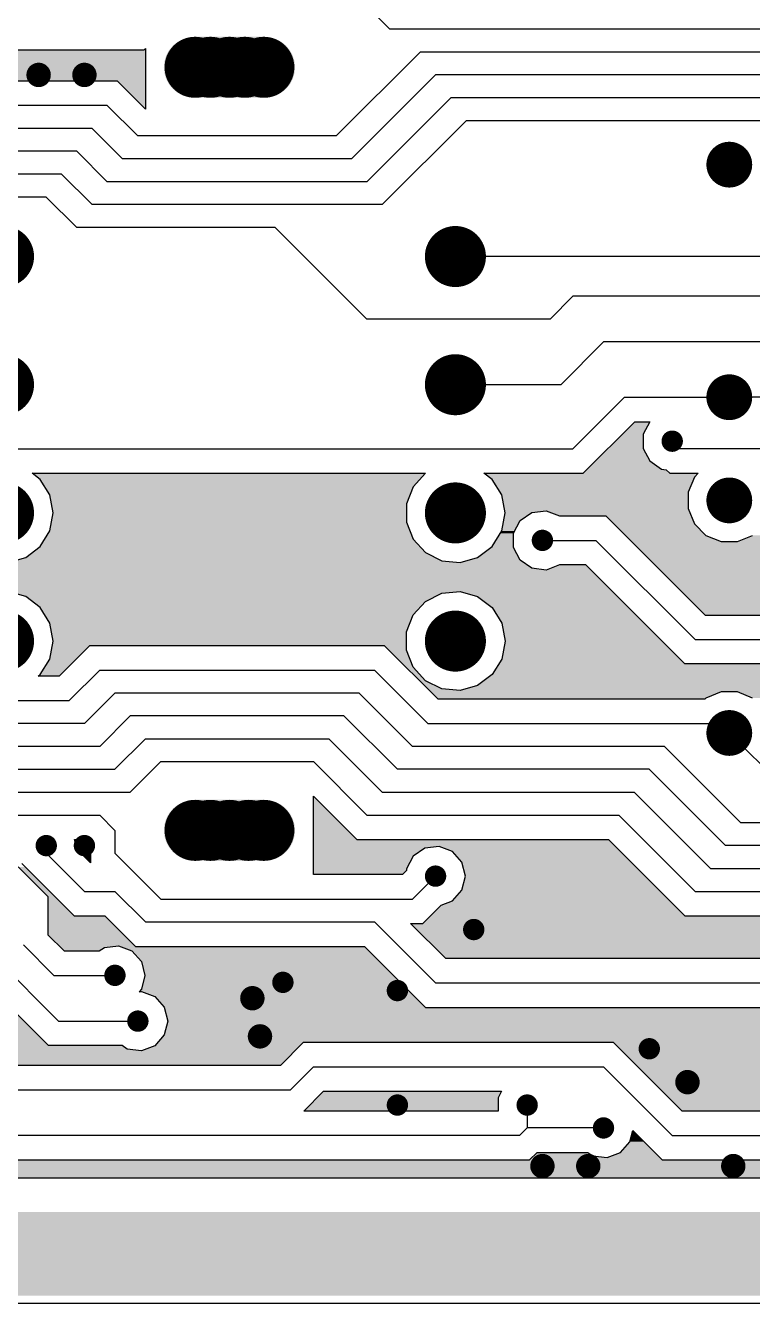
# Model space of a CAD drawing. Extents: x 295 to 953, y 10 to 290.
# Drawn here: x 559.2 to 598.5, y 85 to 154.1 of the extents above; entities that cross this region are included whole.
import ezdxf

# ---------------------------------------------------------------- set-up
doc = ezdxf.new("R2010")
doc.units = 0
doc.header["$LTSCALE"] = 5
doc.header["$MEASUREMENT"] = 0
doc.layers.get('0').update_dxf_attribs({"linetype": 'CONTINUOUS', "lineweight": 25})
doc.layers.add('19_SOLD_GBR', color=4, linetype='CONTINUOUS')

msp = doc.modelspace()

# ---------------------------------------------------------------- linework, layer by layer
at = {"color": 7}
for points, const_width in [([(569.209, 151.825, -1), (567.559, 151.825, -1)], 1.65), ([(570.034, 151.825, -1), (568.384, 151.825, -1)], 1.65), ([(571.065, 151.825, -1), (569.415, 151.825, -1)], 1.65), ([(571.89, 151.825, -1), (570.24, 151.825, -1)], 1.65), ([(572.921, 151.825, -1), (571.271, 151.825, -1)], 1.65), ([(560.258, 151.413, -1), (559.598, 151.413, -1)], 0.66), ([(562.733, 151.413, -1), (562.073, 151.413, -1)], 0.66), ([(597.869, 146.562, -1), (596.632, 146.562, -1)], 1.238), ([(558.855, 141.595, -1), (557.205, 141.595, -1)], 1.65), ([(583.275, 141.595, -1), (581.625, 141.595, -1)], 1.65), ([(558.855, 134.665, -1), (557.205, 134.665, -1)], 1.65), ([(583.275, 134.665, -1), (581.625, 134.665, -1)], 1.65), ([(597.869, 133.989, -1), (596.632, 133.989, -1)], 1.238), ([(594.454, 131.613, -1), (593.876, 131.613, -1)], 0.577), ([(558.855, 127.735, -1), (557.205, 127.735, -1)], 1.65), ([(583.275, 127.735, -1), (581.625, 127.735, -1)], 1.65), ([(597.869, 128.412, -1), (596.632, 128.412, -1)], 1.238), ([(587.441, 126.25, -1), (586.864, 126.25, -1)], 0.577), ([(558.855, 120.805, -1), (557.205, 120.805, -1)], 1.65), ([(583.275, 120.805, -1), (581.625, 120.805, -1)], 1.65), ([(597.869, 115.839, -1), (596.632, 115.839, -1)], 1.238), ([(569.209, 110.575, -1), (567.559, 110.575, -1)], 1.65), ([(570.034, 110.575, -1), (568.384, 110.575, -1)], 1.65), ([(571.065, 110.575, -1), (569.415, 110.575, -1)], 1.65), ([(572.096, 110.575, -1), (570.446, 110.575, -1)], 1.65), ([(572.921, 110.575, -1), (571.271, 110.575, -1)], 1.65), ([(560.629, 109.75, -1), (560.051, 109.75, -1)], 0.577), ([(562.691, 109.75, -1), (562.114, 109.75, -1)], 0.577), ([(581.666, 108.1, -1), (581.089, 108.1, -1)], 0.577), ([(583.729, 105.213, -1), (583.151, 105.213, -1)], 0.577), ([(564.341, 102.737, -1), (563.764, 102.737, -1)], 0.577), ([(573.416, 102.358, -1), (572.839, 102.358, -1)], 0.577), ([(579.604, 101.913, -1), (579.026, 101.913, -1)], 0.577), ([(571.808, 101.5, -1), (571.148, 101.5, -1)], 0.66), ([(565.579, 100.262, -1), (565.001, 100.262, -1)], 0.577), ([(572.22, 99.438, -1), (571.56, 99.438, -1)], 0.66), ([(593.216, 98.769, -1), (592.639, 98.769, -1)], 0.577), ([(595.32, 96.963, -1), (594.66, 96.963, -1)], 0.66), ([(579.604, 95.725, -1), (579.026, 95.725, -1)], 0.577), ([(586.616, 95.725, -1), (586.039, 95.725, -1)], 0.577), ([(590.741, 94.488, -1), (590.164, 94.488, -1)], 0.577), ([(587.483, 92.425, -1), (586.823, 92.425, -1)], 0.66), ([(589.958, 92.425, -1), (589.298, 92.425, -1)], 0.66), ([(597.795, 92.425, -1), (597.135, 92.425, -1)], 0.66)]:
    msp.add_lwpolyline(points, format="xyb", close=True, dxfattribs=dict(at, const_width=const_width))
at = {"layer": '19_SOLD_GBR', "color": 7}
for p, q in [((577.665, 155.125), (578.903, 153.888)), ((642.84, 153.888), (578.903, 153.888)), ((535.311, 152.774), (565.63, 152.774)), ((565.63, 152.774), (565.703, 152.846)), ((565.703, 152.846), (565.703, 149.568)), ((576.015, 148.113), (580.553, 152.65)), ((643.665, 152.65), (580.553, 152.65)), ((576.84, 146.875), (581.378, 151.413)), ((644.49, 151.413), (581.378, 151.413)), ((564.186, 151.082), (549.481, 151.082)), ((565.703, 149.568), (564.186, 151.082)), ((577.665, 145.638), (582.203, 150.175)), ((643.253, 150.175), (582.203, 150.175)), ((563.64, 149.763), (550.028, 149.763)), ((563.64, 149.763), (565.29, 148.113)), ((562.815, 148.525), (550.853, 148.525)), ((562.815, 148.525), (564.465, 146.875)), ((578.49, 144.4), (583.028, 148.938)), ((642.428, 148.938), (583.028, 148.938)), ((576.015, 148.113), (565.29, 148.113)), ((561.99, 147.288), (551.678, 147.288)), ((561.99, 147.288), (563.64, 145.638)), ((576.84, 146.875), (564.465, 146.875)), ((561.165, 146.05), (552.503, 146.05)), ((561.165, 146.05), (562.815, 144.4)), ((577.665, 145.638), (563.64, 145.638)), ((560.34, 144.813), (553.328, 144.813)), ((560.34, 144.813), (561.99, 143.163)), ((578.49, 144.4), (562.815, 144.4)), ((572.715, 143.163), (561.99, 143.163)), ((572.715, 143.163), (577.665, 138.213)), ((604.857, 141.595), (582.45, 141.595)), ((587.565, 138.213), (588.803, 139.45)), ((627.99, 139.45), (588.803, 139.45)), ((587.565, 138.213), (577.665, 138.213)), ((588.143, 134.665), (590.453, 136.975)), ((606.837, 136.975), (590.453, 136.975)), ((588.143, 134.665), (582.45, 134.665)), ((591.591, 133.989), (588.803, 131.2)), ((591.591, 133.989), (597.251, 133.989)), ((600.353, 133.989), (597.251, 133.989)), ((589.349, 129.88), (592.137, 132.668)), ((592.137, 132.668), (592.949, 132.668)), ((592.949, 132.668), (592.598, 131.999)), ((592.598, 131.999), (592.598, 131.226)), ((594.165, 131.613), (594.578, 131.2)), ((555.39, 131.2), (588.803, 131.2)), ((592.598, 131.226), (592.956, 130.542)), ((599.94, 131.2), (594.578, 131.2)), ((559.571, 129.88), (580.835, 129.88)), ((560.015, 129.545), (559.571, 129.88)), ((580.831, 129.878), (580.166, 129.149)), ((580.835, 129.88), (580.831, 129.878)), ((583.991, 129.88), (589.349, 129.88)), ((584.435, 129.545), (583.991, 129.88)), ((592.956, 130.542), (593.592, 130.103)), ((593.592, 130.103), (593.837, 130.073)), ((593.837, 130.073), (594.031, 129.88)), ((594.031, 129.88), (595.568, 129.88)), ((595.568, 129.88), (595.361, 129.674)), ((560.535, 128.705), (560.015, 129.545)), ((584.955, 128.705), (584.435, 129.545)), ((595.361, 129.674), (595.023, 128.855)), ((560.716, 127.735), (560.535, 128.705)), ((580.166, 129.149), (579.81, 128.228)), ((585.136, 127.735), (584.955, 128.705)), ((595.023, 128.855), (595.023, 127.969)), ((579.81, 128.228), (579.81, 127.242)), ((586.58, 127.76), (587.347, 127.854)), ((587.347, 127.854), (588.07, 127.578)), ((595.023, 127.969), (595.361, 127.149)), ((560.535, 126.765), (560.716, 127.735)), ((579.81, 127.242), (580.166, 126.321)), ((584.955, 126.765), (585.136, 127.735)), ((585.585, 126.636), (585.943, 127.321)), ((585.943, 127.321), (586.58, 127.76)), ((588.07, 127.578), (588.078, 127.57)), ((588.078, 127.57), (590.586, 127.57)), ((590.586, 127.57), (595.949, 122.207)), ((595.361, 127.149), (595.988, 126.522)), ((560.015, 125.925), (560.535, 126.765)), ((584.435, 125.925), (584.955, 126.765)), ((585.585, 125.864), (585.585, 126.636)), ((595.988, 126.522), (596.807, 126.184)), ((597.693, 126.184), (598.513, 126.522)), ((559.228, 125.331), (560.015, 125.925)), ((580.166, 126.321), (580.831, 125.592)), ((583.648, 125.331), (584.435, 125.925)), ((585.943, 125.179), (585.585, 125.864)), ((587.153, 126.25), (590.04, 126.25)), ((595.403, 120.888), (590.04, 126.25)), ((596.807, 126.184), (597.693, 126.184)), ((558.278, 125.06), (559.228, 125.331)), ((580.831, 125.592), (581.714, 125.151)), ((581.714, 125.151), (582.698, 125.06)), ((582.698, 125.06), (583.648, 125.331)), ((586.58, 124.74), (585.943, 125.179)), ((587.347, 124.648), (586.58, 124.74)), ((588.07, 124.922), (587.347, 124.648)), ((588.078, 124.93), (588.07, 124.922)), ((589.494, 124.93), (588.078, 124.93)), ((594.856, 119.568), (589.494, 124.93)), ((559.228, 123.209), (558.278, 123.48)), ((560.015, 122.615), (559.228, 123.209)), ((580.831, 122.948), (581.714, 123.389)), ((581.714, 123.389), (582.698, 123.48)), ((582.698, 123.48), (583.648, 123.209)), ((583.648, 123.209), (584.435, 122.615)), ((560.535, 121.775), (560.015, 122.615)), ((580.166, 122.219), (580.831, 122.948)), ((584.435, 122.615), (584.955, 121.775)), ((560.716, 120.805), (560.535, 121.775)), ((579.81, 121.298), (580.166, 122.219)), ((584.955, 121.775), (585.136, 120.805)), ((595.949, 122.207), (613.703, 122.207)), ((579.81, 120.312), (579.81, 121.298)), ((560.535, 119.835), (560.716, 120.805)), ((562.681, 120.557), (561.031, 118.908)), ((578.624, 120.557), (562.681, 120.557)), ((581.511, 117.67), (578.624, 120.557)), ((580.166, 119.391), (579.81, 120.312)), ((585.136, 120.805), (584.955, 119.835)), ((595.403, 120.888), (613.157, 120.888)), ((560.015, 118.995), (560.535, 119.835)), ((584.955, 119.835), (584.435, 118.995)), ((612.61, 119.568), (594.856, 119.568)), ((559.898, 118.908), (560.015, 118.995)), ((561.031, 118.908), (559.898, 118.908)), ((563.228, 119.238), (561.578, 117.588)), ((563.228, 119.238), (578.078, 119.238)), ((580.965, 116.35), (578.078, 119.238)), ((580.831, 118.662), (580.166, 119.391)), ((584.435, 118.995), (583.648, 118.401)), ((581.714, 118.221), (580.831, 118.662)), ((582.698, 118.13), (581.714, 118.221)), ((583.648, 118.401), (582.698, 118.13)), ((554.565, 117.588), (561.578, 117.588)), ((562.403, 116.35), (564.053, 118)), ((577.253, 118), (564.053, 118)), ((577.253, 118), (580.14, 115.113)), ((595.932, 117.67), (581.511, 117.67)), ((595.988, 117.728), (595.932, 117.67)), ((596.807, 118.066), (595.988, 117.728)), ((597.693, 118.066), (596.807, 118.066)), ((598.513, 117.728), (597.693, 118.066)), ((563.228, 115.113), (564.878, 116.763)), ((576.428, 116.763), (564.878, 116.763)), ((576.428, 116.763), (579.315, 113.875)), ((562.403, 116.35), (541.365, 116.35)), ((580.965, 116.35), (596.739, 116.35)), ((597.251, 115.839), (596.739, 116.35)), ((565.703, 115.525), (564.053, 113.875)), ((565.703, 115.525), (575.603, 115.525)), ((578.49, 112.638), (575.603, 115.525)), ((597.251, 115.839), (600.452, 112.638)), ((563.228, 115.113), (540.54, 115.113)), ((593.753, 115.113), (580.14, 115.113)), ((593.753, 115.113), (597.878, 110.988)), ((566.528, 114.288), (564.878, 112.638)), ((566.528, 114.288), (574.778, 114.288)), ((577.665, 111.4), (574.778, 114.288)), ((539.715, 113.875), (564.053, 113.875)), ((592.928, 113.875), (579.315, 113.875)), ((592.928, 113.875), (597.053, 109.75)), ((538.89, 112.638), (564.878, 112.638)), ((578.49, 112.638), (592.103, 112.638)), ((596.228, 108.513), (592.103, 112.638)), ((574.778, 112.421), (577.119, 110.08)), ((574.778, 110.6), (574.778, 112.421)), ((538.065, 111.4), (563.228, 111.4)), ((564.053, 110.575), (563.228, 111.4)), ((577.665, 111.4), (591.278, 111.4)), ((595.403, 107.275), (591.278, 111.4)), ((564.053, 110.575), (564.053, 109.338)), ((574.783, 110.575), (574.778, 110.6)), ((574.778, 110.55), (574.783, 110.575)), ((574.778, 108.183), (574.778, 110.55)), ((608.19, 110.988), (597.878, 110.988)), ((561.873, 110.08), (562.681, 110.08)), ((561.955, 109.75), (561.873, 110.08)), ((562.681, 110.08), (562.733, 110.029)), ((562.733, 110.029), (562.733, 108.813)), ((577.119, 110.08), (590.731, 110.08)), ((590.731, 110.08), (594.856, 105.955)), ((560.34, 109.75), (560.34, 109.338)), ((562.403, 107.275), (560.34, 109.338)), ((561.922, 109.621), (561.955, 109.75)), ((562.733, 108.813), (561.922, 109.621)), ((566.528, 106.863), (564.053, 109.338)), ((580.168, 109.171), (579.81, 108.486)), ((580.805, 109.61), (580.168, 109.171)), ((581.572, 109.704), (580.805, 109.61)), ((582.295, 109.428), (581.572, 109.704)), ((582.806, 108.851), (582.295, 109.428)), ((607.365, 109.75), (597.053, 109.75)), ((558.824, 108.595), (560.423, 106.996)), ((559.02, 108.791), (561.856, 105.955)), ((579.81, 108.486), (579.81, 108.399)), ((582.993, 108.1), (582.806, 108.851)), ((596.228, 108.513), (606.54, 108.513)), ((579.594, 108.183), (574.778, 108.183)), ((579.81, 108.399), (579.594, 108.183)), ((581.378, 108.1), (580.14, 106.863)), ((582.806, 107.349), (582.993, 108.1)), ((562.403, 107.275), (564.053, 107.275)), ((565.703, 105.625), (564.053, 107.275)), ((582.295, 106.772), (582.806, 107.349)), ((595.403, 107.275), (605.715, 107.275)), ((560.423, 106.996), (560.423, 104.934)), ((566.528, 106.863), (580.14, 106.863)), ((580.686, 105.543), (581.684, 106.539)), ((581.684, 106.539), (582.295, 106.772)), ((561.856, 105.955), (563.506, 105.955)), ((563.506, 105.955), (565.156, 104.305)), ((594.856, 105.955), (605.169, 105.955)), ((565.703, 105.625), (578.078, 105.625)), ((581.378, 102.325), (578.078, 105.625)), ((580.028, 105.543), (580.686, 105.543)), ((581.924, 103.645), (580.028, 105.543)), ((560.753, 102.737), (559.103, 104.388)), ((560.423, 104.934), (561.299, 104.058)), ((563.48, 104.247), (564.247, 104.341)), ((564.247, 104.341), (564.97, 104.066)), ((557.288, 103.975), (561, 100.262)), ((561.299, 104.058), (563.204, 104.058)), ((563.204, 104.058), (563.48, 104.247)), ((564.97, 104.066), (565.481, 103.488)), ((565.156, 104.305), (577.531, 104.305)), ((577.531, 104.305), (580.831, 101.005)), ((603.786, 103.645), (581.924, 103.645)), ((565.481, 103.488), (565.668, 102.737)), ((560.454, 98.943), (556.741, 102.655)), ((560.753, 102.737), (564.053, 102.737)), ((565.668, 102.737), (565.481, 101.987)), ((581.378, 102.325), (603.24, 102.325)), ((565.481, 101.987), (565.361, 101.85)), ((565.361, 101.85), (565.485, 101.866)), ((565.485, 101.866), (566.207, 101.591)), ((566.207, 101.591), (566.719, 101.013)), ((566.719, 101.013), (566.905, 100.262)), ((580.831, 101.005), (602.694, 101.005)), ((561, 100.262), (565.29, 100.262)), ((566.905, 100.262), (566.719, 99.512)), ((566.719, 99.512), (566.207, 98.934)), ((564.442, 98.943), (560.454, 98.943)), ((564.718, 98.753), (564.442, 98.943)), ((566.207, 98.934), (565.485, 98.66)), ((574.231, 99.107), (572.994, 97.87)), ((590.999, 99.107), (574.231, 99.107)), ((594.711, 95.395), (590.999, 99.107)), ((565.485, 98.66), (564.718, 98.753)), ((572.994, 97.87), (552.224, 97.87)), ((574.778, 97.788), (573.54, 96.55)), ((574.778, 97.788), (590.453, 97.788)), ((594.165, 94.075), (590.453, 97.788)), ((551.678, 96.55), (573.54, 96.55)), ((574.253, 95.395), (575.324, 96.468)), ((575.324, 96.468), (584.947, 96.468)), ((584.947, 96.468), (584.76, 96.111)), ((584.76, 96.111), (584.76, 95.395)), ((584.76, 95.395), (574.253, 95.395)), ((586.328, 95.725), (586.328, 94.488)), ((606.261, 95.395), (594.711, 95.395)), ((585.915, 94.075), (550.44, 94.075)), ((586.328, 94.488), (585.915, 94.075)), ((590.453, 94.488), (586.328, 94.488)), ((591.881, 93.737), (592.032, 94.342)), ((592.032, 94.342), (593.619, 92.755)), ((594.165, 94.075), (605.715, 94.075)), ((591.37, 93.159), (591.881, 93.737)), ((549.894, 92.755), (586.461, 92.755)), ((586.461, 92.755), (586.874, 93.167)), ((586.874, 93.167), (589.604, 93.167)), ((589.604, 93.167), (589.88, 92.978)), ((589.88, 92.978), (590.647, 92.885)), ((590.647, 92.885), (591.37, 93.159)), ((593.619, 92.755), (605.169, 92.755)), ((744.503, 91.765), (521.22, 91.765)), ((868.478, 85), (508.778, 85))]:
    msp.add_line(p, q, dxfattribs=at)
for points in [[(572.769, 153.35), (572.459, 153.444), (567.711, 153.35), (568.021, 153.444)], [(572.459, 153.444), (572.138, 153.475), (568.021, 153.444), (568.343, 153.475)], [(565.703, 151.082), (565.702, 152.774), (533.621, 151.082), (535.311, 152.774)], [(565.702, 152.774), (565.702, 152.774), (535.311, 152.774), (565.63, 152.774)], [(565.702, 152.774), (565.702, 152.846), (565.63, 152.774), (565.702, 152.846)], [(573.662, 152.457), (573.509, 152.742), (566.818, 152.457), (566.971, 152.742)], [(573.509, 152.742), (573.304, 152.992), (566.971, 152.742), (567.176, 152.992)], [(573.304, 152.992), (573.055, 153.196), (567.176, 152.992), (567.425, 153.196)], [(573.055, 153.196), (572.769, 153.35), (567.425, 153.196), (567.711, 153.35)], [(573.788, 151.825), (573.756, 152.147), (566.693, 151.825), (566.724, 152.147)], [(573.756, 152.147), (573.662, 152.457), (566.724, 152.147), (566.818, 152.457)], [(573.756, 151.503), (573.788, 151.825), (566.724, 151.503), (566.693, 151.825)], [(573.662, 151.193), (573.756, 151.503), (566.818, 151.193), (566.724, 151.503)], [(565.703, 151.082), (565.703, 151.082), (564.186, 151.082), (549.481, 151.082)], [(565.703, 149.568), (565.703, 151.082), (565.703, 149.568), (564.186, 151.082)], [(573.509, 150.908), (573.662, 151.193), (566.971, 150.908), (566.818, 151.193)], [(573.304, 150.658), (573.509, 150.908), (567.176, 150.658), (566.971, 150.908)], [(573.055, 150.454), (573.304, 150.658), (567.425, 150.454), (567.176, 150.658)], [(572.769, 150.3), (573.055, 150.454), (567.711, 150.3), (567.425, 150.454)], [(572.459, 150.206), (572.769, 150.3), (568.021, 150.206), (567.711, 150.3)], [(572.138, 150.175), (572.459, 150.206), (568.343, 150.175), (568.021, 150.206)], [(592.598, 131.999), (592.949, 132.668), (591.467, 131.999), (592.137, 132.668)], [(592.949, 132.668), (592.949, 132.668), (592.137, 132.668), (592.949, 132.668)], [(592.598, 131.226), (592.598, 131.999), (590.695, 131.226), (591.467, 131.999)], [(592.956, 130.542), (592.598, 131.226), (590.01, 130.542), (590.695, 131.226)], [(580.831, 129.878), (580.834, 129.88), (559.573, 129.878), (559.571, 129.88)], [(580.834, 129.88), (580.835, 129.88), (559.571, 129.88), (580.835, 129.88)], [(580.528, 129.545), (580.831, 129.878), (560.015, 129.545), (559.573, 129.878)], [(595.361, 129.674), (595.567, 129.88), (584.264, 129.674), (583.991, 129.88)], [(595.567, 129.88), (595.567, 129.88), (583.991, 129.88), (587.347, 129.88)], [(595.567, 129.88), (595.567, 129.88), (587.347, 129.88), (589.349, 129.88)], [(594.031, 129.88), (593.837, 130.073), (589.349, 129.88), (589.542, 130.073)], [(593.837, 130.073), (593.592, 130.103), (589.542, 130.073), (589.571, 130.103)], [(593.592, 130.103), (592.956, 130.542), (589.571, 130.103), (590.01, 130.542)], [(580.166, 129.149), (580.528, 129.545), (560.26, 129.149), (560.015, 129.545)], [(595.308, 129.545), (595.361, 129.674), (584.435, 129.545), (584.264, 129.674)], [(595.023, 128.855), (595.308, 129.545), (584.862, 128.855), (584.435, 129.545)], [(579.995, 128.705), (580.166, 129.149), (560.535, 128.705), (560.26, 129.149)], [(579.81, 128.228), (579.995, 128.705), (560.624, 128.228), (560.535, 128.705)], [(595.023, 128.705), (595.023, 128.855), (584.955, 128.705), (584.862, 128.855)], [(595.023, 127.969), (595.023, 128.705), (585.092, 127.969), (584.955, 128.705)], [(579.81, 127.735), (579.81, 128.228), (560.716, 127.735), (560.624, 128.228)], [(595.071, 127.854), (595.023, 127.969), (585.114, 127.854), (585.092, 127.969)], [(586.58, 127.76), (587.347, 127.854), (585.132, 127.76), (585.114, 127.854)], [(595.184, 127.578), (595.071, 127.854), (588.07, 127.578), (587.347, 127.854)], [(579.995, 126.765), (579.81, 127.242), (560.535, 126.765), (560.624, 127.242)], [(579.81, 127.242), (579.81, 127.735), (560.624, 127.242), (560.716, 127.735)], [(585.652, 126.765), (585.943, 127.321), (584.955, 126.765), (585.059, 127.321)], [(585.943, 127.321), (586.544, 127.735), (585.059, 127.321), (585.136, 127.735)], [(586.544, 127.735), (586.58, 127.76), (585.136, 127.735), (585.132, 127.76)], [(595.188, 127.57), (595.184, 127.578), (588.078, 127.57), (588.07, 127.578)], [(595.188, 127.57), (595.188, 127.57), (590.586, 127.57), (588.078, 127.57)], [(595.361, 127.149), (595.188, 127.57), (591.007, 127.149), (590.586, 127.57)], [(595.988, 126.522), (595.361, 127.149), (591.634, 126.522), (591.007, 127.149)], [(580.166, 126.321), (579.995, 126.765), (560.26, 126.321), (560.535, 126.765)], [(585.585, 125.925), (585.585, 126.636), (584.435, 125.925), (584.875, 126.636)], [(585.585, 126.636), (585.652, 126.765), (584.875, 126.636), (584.955, 126.765)], [(596.807, 126.184), (595.988, 126.522), (591.972, 126.184), (591.634, 126.522)], [(603.09, 126.184), (602.752, 126.522), (597.693, 126.184), (598.513, 126.522)], [(580.831, 125.592), (580.528, 125.925), (559.573, 125.592), (560.015, 125.925)], [(580.528, 125.925), (580.166, 126.321), (560.015, 125.925), (560.26, 126.321)], [(585.864, 125.331), (585.585, 125.864), (583.648, 125.331), (584.354, 125.864)], [(585.585, 125.864), (585.585, 125.925), (584.354, 125.864), (584.435, 125.925)], [(604.756, 124.518), (603.09, 126.184), (593.639, 124.518), (591.972, 126.184)], [(586.494, 124.8), (586.116, 125.06), (553.41, 124.8), (553.15, 125.06)], [(582.697, 125.06), (581.714, 125.151), (558.278, 125.06), (558.596, 125.151)], [(581.714, 125.151), (581.354, 125.331), (558.596, 125.151), (559.228, 125.331)], [(581.354, 125.331), (580.831, 125.592), (559.228, 125.331), (559.573, 125.592)], [(586.116, 125.06), (585.943, 125.179), (582.698, 125.06), (583.115, 125.179)], [(585.943, 125.179), (585.864, 125.331), (583.115, 125.179), (583.648, 125.331)], [(586.58, 124.74), (586.494, 124.8), (553.41, 124.74), (553.41, 124.8)], [(587.347, 124.648), (586.58, 124.74), (553.41, 124.648), (553.41, 124.74)], [(590.944, 123.48), (589.776, 124.648), (553.41, 123.48), (553.41, 124.648)], [(589.776, 124.648), (589.502, 124.922), (587.347, 124.648), (588.07, 124.922)], [(589.502, 124.922), (589.494, 124.93), (588.07, 124.922), (588.078, 124.93)], [(589.494, 124.93), (589.494, 124.93), (588.078, 124.93), (589.494, 124.93)], [(646.665, 122.207), (644.356, 124.518), (595.949, 122.207), (593.639, 124.518)], [(581.714, 123.389), (582.698, 123.48), (558.596, 123.389), (558.278, 123.48)], [(581.354, 123.209), (581.714, 123.389), (559.228, 123.209), (558.596, 123.389)], [(580.831, 122.948), (581.354, 123.209), (559.573, 122.948), (559.228, 123.209)], [(591.215, 123.209), (590.944, 123.48), (583.648, 123.209), (582.698, 123.48)], [(591.809, 122.615), (591.215, 123.209), (584.435, 122.615), (583.648, 123.209)], [(580.528, 122.615), (580.831, 122.948), (560.015, 122.615), (559.573, 122.948)], [(580.166, 122.219), (580.528, 122.615), (560.26, 122.219), (560.015, 122.615)], [(592.649, 121.775), (591.809, 122.615), (584.955, 121.775), (584.435, 122.615)], [(579.995, 121.775), (580.166, 122.219), (560.535, 121.775), (560.26, 122.219)], [(579.81, 121.298), (579.995, 121.775), (560.624, 121.298), (560.535, 121.775)], [(593.619, 120.805), (592.649, 121.775), (585.136, 120.805), (584.955, 121.775)], [(646.665, 122.207), (646.665, 122.207), (613.703, 122.207), (595.949, 122.207)], [(579.81, 120.805), (579.81, 121.298), (560.716, 120.805), (560.624, 121.298)], [(561.959, 119.835), (562.681, 120.557), (560.535, 119.835), (560.67, 120.557)], [(579.81, 120.557), (579.81, 120.805), (560.67, 120.557), (560.716, 120.805)], [(579.81, 120.557), (579.81, 120.557), (578.624, 120.557), (562.681, 120.557)], [(579.81, 120.312), (579.81, 120.557), (578.87, 120.312), (578.624, 120.557)], [(580.166, 119.391), (579.81, 120.312), (579.79, 119.391), (578.87, 120.312)], [(594.589, 119.835), (593.619, 120.805), (584.955, 119.835), (585.136, 120.805)], [(561.119, 118.995), (561.959, 119.835), (560.015, 118.995), (560.535, 119.835)], [(613.183, 118.995), (612.61, 119.568), (584.435, 118.995), (584.789, 119.568)], [(594.856, 119.568), (594.589, 119.835), (584.789, 119.568), (584.955, 119.835)], [(561.031, 118.908), (561.119, 118.995), (559.898, 118.908), (560.015, 118.995)], [(580.831, 118.662), (580.166, 119.391), (580.52, 118.662), (579.79, 119.391)], [(613.777, 118.401), (613.183, 118.995), (583.648, 118.401), (584.435, 118.995)], [(581.714, 118.221), (580.831, 118.662), (580.96, 118.221), (580.52, 118.662)], [(582.698, 118.13), (581.714, 118.221), (581.051, 118.13), (580.96, 118.221)], [(614.112, 118.066), (614.048, 118.13), (581.115, 118.066), (581.051, 118.13)], [(614.048, 118.13), (613.777, 118.401), (582.698, 118.13), (583.648, 118.401)], [(595.988, 117.728), (596.807, 118.066), (581.453, 117.728), (581.115, 118.066)], [(595.932, 117.67), (595.988, 117.728), (581.511, 117.67), (581.453, 117.728)], [(609.38, 118.066), (609.38, 118.066), (597.693, 118.066), (596.807, 118.066)], [(608.561, 117.728), (609.38, 118.066), (598.513, 117.728), (597.693, 118.066)], [(573.304, 111.742), (573.055, 111.946), (567.176, 111.742), (567.425, 111.946)], [(573.055, 111.946), (572.769, 112.1), (567.425, 111.946), (567.711, 112.1)], [(572.769, 112.1), (572.459, 112.194), (567.711, 112.1), (568.021, 112.194)], [(572.459, 112.194), (572.138, 112.225), (568.021, 112.194), (568.343, 112.225)], [(576.599, 110.6), (574.778, 112.421), (574.778, 110.6), (574.778, 112.421)], [(573.662, 111.207), (573.509, 111.492), (566.818, 111.207), (566.971, 111.492)], [(573.509, 111.492), (573.304, 111.742), (566.971, 111.492), (567.176, 111.742)], [(573.788, 110.575), (573.756, 110.897), (566.693, 110.575), (566.724, 110.897)], [(573.756, 110.253), (573.788, 110.575), (566.724, 110.253), (566.693, 110.575)], [(573.756, 110.897), (573.662, 111.207), (566.724, 110.897), (566.818, 111.207)], [(576.624, 110.575), (576.599, 110.6), (574.783, 110.575), (574.778, 110.6)], [(576.649, 110.55), (576.624, 110.575), (574.778, 110.55), (574.783, 110.575)], [(577.119, 110.08), (576.649, 110.55), (574.778, 110.08), (574.778, 110.55)], [(562.733, 110.029), (562.681, 110.08), (561.886, 110.029), (561.873, 110.08)], [(562.681, 110.08), (562.681, 110.08), (561.873, 110.08), (562.681, 110.08)], [(562.733, 109.75), (562.733, 110.029), (561.955, 109.75), (561.886, 110.029)], [(573.662, 109.943), (573.756, 110.253), (566.818, 109.943), (566.724, 110.253)], [(573.509, 109.658), (573.662, 109.943), (566.971, 109.658), (566.818, 109.943)], [(591.108, 109.704), (590.731, 110.08), (574.778, 109.704), (574.778, 110.08)], [(562.733, 109.621), (562.733, 109.75), (561.922, 109.621), (561.955, 109.75)], [(562.733, 108.813), (562.733, 109.621), (562.733, 108.813), (561.922, 109.621)], [(573.304, 109.408), (573.509, 109.658), (567.176, 109.408), (566.971, 109.658)], [(573.055, 109.204), (573.304, 109.408), (567.425, 109.204), (567.176, 109.408)], [(572.769, 109.05), (573.055, 109.204), (567.711, 109.05), (567.425, 109.204)], [(580.805, 109.61), (581.572, 109.704), (574.778, 109.61), (574.778, 109.704)], [(580.168, 109.171), (580.805, 109.61), (574.778, 109.171), (574.778, 109.61)], [(579.81, 108.486), (580.168, 109.171), (574.778, 108.486), (574.778, 109.171)], [(591.383, 109.428), (591.108, 109.704), (582.295, 109.428), (581.572, 109.704)], [(591.961, 108.851), (591.383, 109.428), (582.806, 108.851), (582.295, 109.428)], [(560.815, 106.996), (559.216, 108.595), (560.423, 106.996), (558.824, 108.595)], [(572.459, 108.956), (572.769, 109.05), (568.021, 108.956), (567.711, 109.05)], [(572.138, 108.925), (572.459, 108.956), (568.343, 108.925), (568.021, 108.956)], [(579.81, 108.399), (579.81, 108.486), (574.778, 108.399), (574.778, 108.486)], [(592.711, 108.1), (591.961, 108.851), (582.993, 108.1), (582.806, 108.851)], [(579.594, 108.183), (579.81, 108.399), (574.778, 108.183), (574.778, 108.399)], [(593.462, 107.349), (592.711, 108.1), (582.806, 107.349), (582.993, 108.1)], [(594.04, 106.772), (593.462, 107.349), (582.295, 106.772), (582.806, 107.349)], [(561.856, 105.955), (560.815, 106.996), (560.423, 105.955), (560.423, 106.996)], [(594.856, 105.955), (594.272, 106.539), (581.099, 105.955), (581.684, 106.539)], [(594.272, 106.539), (594.04, 106.772), (581.684, 106.539), (582.295, 106.772)], [(564.528, 104.934), (563.506, 105.955), (560.423, 104.934), (560.423, 105.955)], [(605.581, 105.543), (605.169, 105.955), (580.686, 105.543), (581.099, 105.955)], [(605.581, 105.542), (605.581, 105.543), (580.028, 105.542), (580.686, 105.543)], [(607.479, 103.645), (605.581, 105.542), (581.924, 103.645), (580.028, 105.542)], [(565.12, 104.341), (564.528, 104.934), (561.015, 104.341), (560.423, 104.934)], [(563.48, 104.247), (564.247, 104.341), (561.109, 104.247), (561.015, 104.341)], [(565.156, 104.305), (565.12, 104.341), (564.342, 104.305), (564.247, 104.341)], [(563.204, 104.058), (563.48, 104.247), (561.299, 104.058), (561.109, 104.247)], [(577.771, 104.066), (577.531, 104.305), (564.97, 104.066), (564.342, 104.305)], [(578.348, 103.488), (577.771, 104.066), (565.481, 103.488), (564.97, 104.066)], [(607.479, 103.645), (607.479, 103.645), (603.786, 103.645), (581.924, 103.645)], [(579.099, 102.737), (578.348, 103.488), (565.668, 102.737), (565.481, 103.488)], [(560.454, 98.943), (556.741, 102.655), (551.151, 98.943), (547.439, 102.655)], [(579.85, 101.987), (579.099, 102.737), (565.481, 101.987), (565.668, 102.737)], [(565.361, 101.85), (565.485, 101.866), (565.361, 101.85), (565.376, 101.866)], [(579.97, 101.866), (579.85, 101.987), (565.376, 101.866), (565.481, 101.987)], [(580.246, 101.591), (579.97, 101.866), (566.207, 101.591), (565.485, 101.866)], [(580.823, 101.013), (580.246, 101.591), (566.719, 101.013), (566.207, 101.591)], [(580.831, 101.005), (580.823, 101.013), (566.721, 101.005), (566.719, 101.013)], [(603.436, 100.262), (602.694, 101.005), (566.905, 100.262), (566.721, 101.005)], [(604.187, 99.512), (603.436, 100.262), (566.719, 99.512), (566.905, 100.262)], [(604.591, 99.107), (604.187, 99.512), (566.361, 99.107), (566.719, 99.512)], [(564.718, 98.753), (564.442, 98.943), (551.341, 98.753), (551.151, 98.943)], [(573.784, 98.66), (574.058, 98.934), (565.485, 98.66), (566.207, 98.934)], [(574.058, 98.934), (574.231, 99.107), (566.207, 98.934), (566.361, 99.107)], [(604.591, 99.107), (604.591, 99.107), (590.999, 99.107), (574.231, 99.107)], [(607.035, 96.664), (604.591, 99.107), (593.442, 96.664), (590.999, 99.107)], [(565.485, 98.66), (564.718, 98.753), (551.433, 98.66), (551.341, 98.753)], [(572.994, 97.87), (573.784, 98.66), (552.224, 97.87), (551.433, 98.66)], [(584.76, 95.395), (584.76, 96.111), (574.253, 95.395), (574.968, 96.111)], [(584.76, 96.111), (584.946, 96.467), (574.968, 96.111), (575.324, 96.467)], [(607.035, 96.576), (607.035, 96.664), (593.53, 96.576), (593.442, 96.664)], [(607.393, 95.892), (607.035, 96.576), (594.215, 95.892), (593.53, 96.576)], [(608.03, 95.453), (607.393, 95.892), (594.653, 95.453), (594.215, 95.892)], [(608.51, 95.395), (608.03, 95.453), (594.711, 95.395), (594.653, 95.453)], [(608.51, 95.395), (608.51, 95.395), (606.261, 95.395), (594.711, 95.395)], [(592.637, 93.737), (592.032, 94.342), (591.881, 93.737), (592.032, 94.342)], [(593.215, 93.159), (592.637, 93.737), (591.37, 93.159), (591.881, 93.737)], [(605.581, 92.343), (605.169, 92.755), (520.643, 92.343), (520.23, 92.755)], [(593.619, 92.755), (593.489, 92.885), (586.461, 92.755), (586.592, 92.885)], [(590.647, 92.885), (589.88, 92.978), (586.592, 92.885), (586.684, 92.978)], [(589.88, 92.978), (589.604, 93.167), (586.684, 92.978), (586.874, 93.167)], [(589.604, 93.167), (589.604, 93.167), (586.874, 93.167), (589.604, 93.167)], [(593.489, 92.885), (593.215, 93.159), (590.647, 92.885), (591.37, 93.159)], [(744.097, 92.088), (743.975, 92.343), (520.897, 92.088), (520.643, 92.343)], [(744.503, 91.765), (744.097, 92.088), (521.22, 91.765), (520.897, 92.088)], [(868.065, 88.465), (868.065, 89.95), (505.89, 88.465), (505.89, 89.95)], [(868.065, 89.95), (868.065, 89.95), (505.89, 89.95), (856.928, 89.95)], [(868.065, 85.825), (868.065, 88.465), (508.53, 85.825), (505.89, 88.465)], [(867.653, 85.413), (868.065, 85.825), (508.943, 85.413), (508.53, 85.825)]]:
    msp.add_solid(points, dxfattribs=at)

doc.saveas('drawing.dxf')
